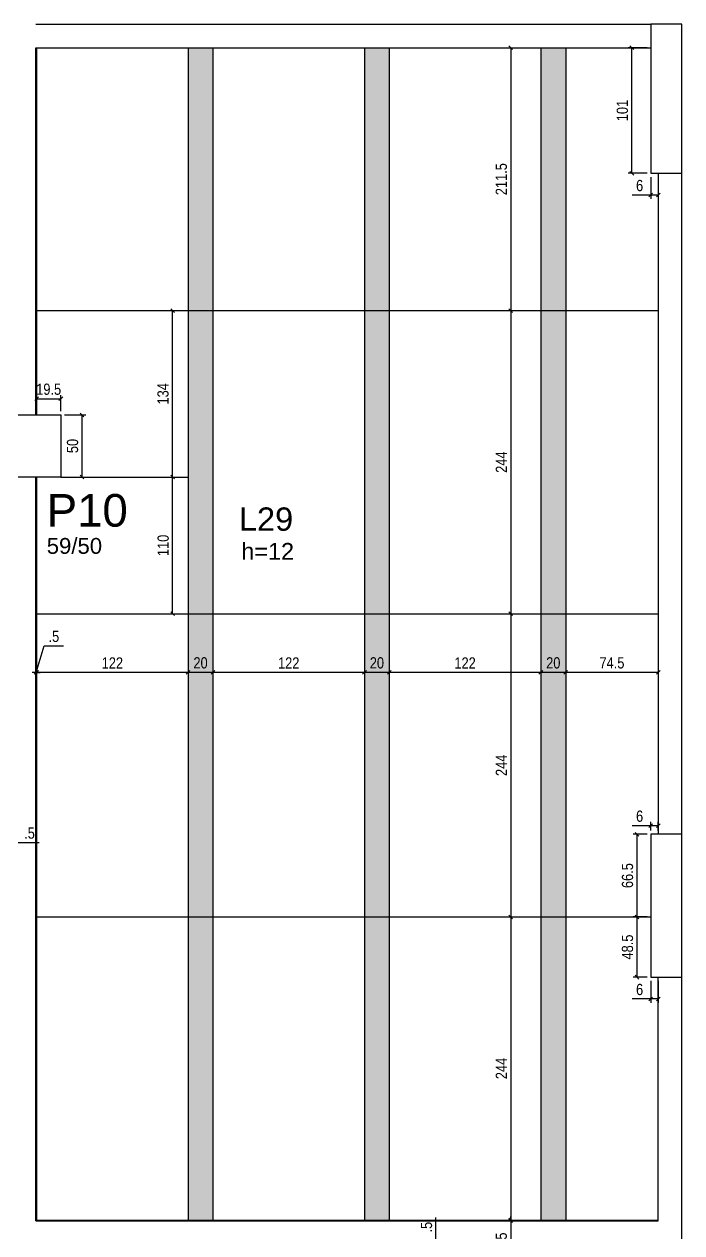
# Model space of a CAD drawing. Header units: millimetres. Extents: x 2716 to 9044, y 218 to 3839.
# Drawn here: x 7096 to 7625, y 2037 to 3010 of the extents above; entities that cross this region are included whole.
import ezdxf

# ---------------------------------------------------------------- set-up
doc = ezdxf.new("R2010")
doc.units = ezdxf.units.MM
for name, color, linetype in [('1', 3, 'Continuous'), ('213', 3, 'Continuous'), ('216', 3, 'Continuous'), ('220', 5, 'Continuous'), ('222', 6, 'Continuous'), ('226', 4, 'Continuous'), ('COTA', 2, 'Continuous'), ('Painéis', 200, 'Continuous')]:
    doc.layers.add(name, color=color, linetype=linetype)
doc.layers.add('Hachura', color=251, linetype='Continuous', lineweight=9)
doc.styles.add('COTA TECNICA-50', font='techl___.ttf', dxfattribs={"height": 9})
doc.styles.get("Standard").update_dxf_attribs({"font": 'arial.ttf'})
doc.dimstyles.new('COTA PAINEL-50', dxfattribs={"dimtxt": 9, "dimasz": 3, "dimexe": 3, "dimexo": 3, "dimgap": 3, "dimtad": 1, "dimdec": 1, "dimzin": 12, "dimdsep": 46, "dimtxsty": 'COTA TECNICA-50', "dimblk1": 'OBLIQUE', "dimblk2": 'OBLIQUE', "dimsah": 1, "dimcen": 0.9, "dimclrd": 4, "dimclre": 4, "dimclrt": 240, "dimadec": 1, "dimazin": 3, "dimtfac": 1, "dimtdec": 1, "dimtmove": 0, "dimatfit": 3, "dimfxl": 1, "dimtolj": 1, "dimtzin": 12, "dimarcsym": 0})

# ---------------------------------------------------------------- blocks, each defined once
blk = doc.blocks.new('_Oblique')
at = {"color": 0, "linetype": 'ByBlock', "lineweight": -2}
blk.add_line((-0.5, -0.5), (0.5, 0.5), dxfattribs=at)
blk = doc.blocks.new('*D285')
at = {"layer": 'COTA', "color": 4, "lineweight": -2, "transparency": 16777216}
for p, q in [((7085.78, 2351.29), (7082.78, 2351.29)), ((7085.78, 2351.29), (7086.28, 2351.29)), ((7086.28, 2351.29), (7107.87, 2351.29))]:
    blk.add_line(p, q, dxfattribs=at)
at = {"layer": 'Defpoints', "color": 0, "transparency": 16777216}
for p in [(7085.78, 2351.29), (7086.28, 2351.29), (7086.28, 2351.29)]:
    blk.add_point(p, dxfattribs=at)
at = {"layer": 'COTA', "color": 4, "lineweight": -2, "transparency": 16777216, "xscale": 3, "yscale": 3, "zscale": 3}
blk.add_blockref('_Oblique', (7085.78, 2351.29), dxfattribs=at)
at = {"layer": 'COTA', "color": 4, "lineweight": -2, "transparency": 16777216, "xscale": 3, "yscale": 3, "zscale": 3, "rotation": 180}
blk.add_blockref('_Oblique', (7086.28, 2351.29), dxfattribs=at)
at = {"layer": 'COTA', "color": 240, "transparency": 16777216, "insert": (7100.08, 2358.89), "char_height": 9, "attachment_point": 5, "style": 'COTA TECNICA-50'}
blk.add_mtext('\\A1;.5', dxfattribs=at)
blk = doc.blocks.new('*D292')
at = {"layer": 'COTA', "color": 4, "lineweight": -2, "transparency": 16777216}
for p, q in [((7600.28, 2886.94), (7600.28, 2869.42)), ((7606.28, 2886.94), (7606.28, 2869.42)), ((7600.28, 2872.42), (7585.28, 2872.42)), ((7606.28, 2872.42), (7600.28, 2872.42))]:
    blk.add_line(p, q, dxfattribs=at)
at = {"layer": 'Defpoints', "color": 0, "transparency": 16777216}
for p in [(7600.28, 2889.94), (7606.28, 2889.94), (7600.28, 2872.42)]:
    blk.add_point(p, dxfattribs=at)
at = {"layer": 'COTA', "color": 4, "lineweight": -2, "transparency": 16777216, "xscale": 3, "yscale": 3, "zscale": 3, "rotation": 180}
blk.add_blockref('_Oblique', (7600.28, 2872.42), dxfattribs=at)
at = {"layer": 'COTA', "color": 4, "lineweight": -2, "transparency": 16777216, "xscale": 3, "yscale": 3, "zscale": 3}
blk.add_blockref('_Oblique', (7606.28, 2872.42), dxfattribs=at)
at = {"layer": 'COTA', "color": 240, "transparency": 16777216, "insert": (7591.28, 2880.01), "char_height": 9, "attachment_point": 5, "style": 'COTA TECNICA-50'}
blk.add_mtext('\\A1;6', dxfattribs=at)
blk = doc.blocks.new('*D293')
at = {"layer": 'COTA', "color": 4, "lineweight": -2, "transparency": 16777216}
for p, q in [((7597.28, 2990.94), (7582.01, 2990.94)), ((7585.01, 2889.94), (7585.01, 2990.94)), ((7597.28, 2889.94), (7582.01, 2889.94))]:
    blk.add_line(p, q, dxfattribs=at)
at = {"layer": 'Defpoints', "color": 0, "transparency": 16777216}
for p in [(7585.01, 2990.94), (7600.28, 2990.94), (7600.28, 2889.94)]:
    blk.add_point(p, dxfattribs=at)
at = {"layer": 'COTA', "color": 4, "lineweight": -2, "transparency": 16777216, "xscale": 3, "yscale": 3, "zscale": 3}
for p, rotation in [((7585.01, 2990.94), 90), ((7585.01, 2889.94), 270)]:
    blk.add_blockref('_Oblique', p, dxfattribs=dict(at, rotation=rotation))
at = {"layer": 'COTA', "color": 240, "transparency": 16777216, "insert": (7577.42, 2940.44), "char_height": 9, "attachment_point": 5, "rotation": 90, "style": 'COTA TECNICA-50'}
blk.add_mtext('\\A1;101', dxfattribs=at)
blk = doc.blocks.new('*D294')
at = {"layer": 'COTA', "color": 4, "lineweight": -2, "transparency": 16777216}
for p, q in [((7128.28, 2695.44), (7145.37, 2695.44)), ((7142.37, 2645.44), (7142.37, 2695.44)), ((7128.28, 2645.44), (7145.37, 2645.44))]:
    blk.add_line(p, q, dxfattribs=at)
at = {"layer": 'Defpoints', "color": 0, "transparency": 16777216}
for p in [(7125.28, 2695.44), (7142.37, 2695.44), (7125.28, 2645.44)]:
    blk.add_point(p, dxfattribs=at)
at = {"layer": 'COTA', "color": 4, "lineweight": -2, "transparency": 16777216, "xscale": 3, "yscale": 3, "zscale": 3}
for p, rotation in [((7142.37, 2695.44), 90), ((7142.37, 2645.44), 270)]:
    blk.add_blockref('_Oblique', p, dxfattribs=dict(at, rotation=rotation))
at = {"layer": 'COTA', "color": 240, "transparency": 16777216, "insert": (7134.77, 2670.44), "char_height": 9, "attachment_point": 5, "rotation": 90, "style": 'COTA TECNICA-50'}
blk.add_mtext('\\A1;50', dxfattribs=at)
blk = doc.blocks.new('*D88')
at = {"layer": 'COTA', "color": 4, "lineweight": -2, "transparency": 16777216}
for p, q in [((7105.78, 2698.44), (7105.78, 2711.46)), ((7105.78, 2708.46), (7125.28, 2708.46)), ((7125.28, 2698.44), (7125.28, 2711.46))]:
    blk.add_line(p, q, dxfattribs=at)
at = {"layer": 'Defpoints', "color": 0, "transparency": 16777216}
for p in [(7125.28, 2708.46), (7105.78, 2695.44), (7125.28, 2695.44)]:
    blk.add_point(p, dxfattribs=at)
at = {"layer": 'COTA', "color": 4, "lineweight": -2, "transparency": 16777216, "xscale": 3, "yscale": 3, "zscale": 3, "rotation": 180}
blk.add_blockref('_Oblique', (7105.78, 2708.46), dxfattribs=at)
at = {"layer": 'COTA', "color": 4, "lineweight": -2, "transparency": 16777216, "xscale": 3, "yscale": 3, "zscale": 3}
blk.add_blockref('_Oblique', (7125.28, 2708.46), dxfattribs=at)
at = {"layer": 'COTA', "color": 240, "transparency": 16777216, "insert": (7115.53, 2716.09), "char_height": 9, "attachment_point": 5, "style": 'COTA TECNICA-50'}
blk.add_mtext('\\A1;19.5', dxfattribs=at)
blk = doc.blocks.new('*D295')
at = {"layer": 'COTA', "color": 4, "lineweight": -2, "transparency": 16777216}
for p, q in [((7600.28, 2364.87), (7585.28, 2364.87)), ((7600.28, 2360.94), (7600.28, 2367.87)), ((7606.28, 2364.87), (7600.28, 2364.87)), ((7606.28, 2360.94), (7606.28, 2367.87))]:
    blk.add_line(p, q, dxfattribs=at)
at = {"layer": 'Defpoints', "color": 0, "transparency": 16777216}
for p in [(7600.28, 2364.87), (7600.28, 2357.94), (7606.28, 2357.94)]:
    blk.add_point(p, dxfattribs=at)
at = {"layer": 'COTA', "color": 4, "lineweight": -2, "transparency": 16777216, "xscale": 3, "yscale": 3, "zscale": 3, "rotation": 180}
blk.add_blockref('_Oblique', (7600.28, 2364.87), dxfattribs=at)
at = {"layer": 'COTA', "color": 4, "lineweight": -2, "transparency": 16777216, "xscale": 3, "yscale": 3, "zscale": 3}
blk.add_blockref('_Oblique', (7606.28, 2364.87), dxfattribs=at)
at = {"layer": 'COTA', "color": 240, "transparency": 16777216, "insert": (7591.28, 2372.46), "char_height": 9, "attachment_point": 5, "style": 'COTA TECNICA-50'}
blk.add_mtext('\\A1;6', dxfattribs=at)
blk = doc.blocks.new('*D296')
at = {"layer": 'COTA', "color": 4, "lineweight": -2, "transparency": 16777216}
for p, q in [((7597.28, 2357.94), (7586.16, 2357.94)), ((7589.16, 2357.94), (7589.16, 2291.44)), ((7591.35, 2291.44), (7586.16, 2291.44))]:
    blk.add_line(p, q, dxfattribs=at)
at = {"layer": 'Defpoints', "color": 0, "transparency": 16777216}
for p in [(7600.28, 2357.94), (7589.16, 2291.44), (7594.35, 2291.44)]:
    blk.add_point(p, dxfattribs=at)
at = {"layer": 'COTA', "color": 4, "lineweight": -2, "transparency": 16777216, "xscale": 3, "yscale": 3, "zscale": 3}
for p, rotation in [((7589.16, 2357.94), 90), ((7589.16, 2291.44), 270)]:
    blk.add_blockref('_Oblique', p, dxfattribs=dict(at, rotation=rotation))
at = {"layer": 'COTA', "color": 240, "transparency": 16777216, "insert": (7581.56, 2324.69), "char_height": 9, "attachment_point": 5, "rotation": 90, "style": 'COTA TECNICA-50'}
blk.add_mtext('\\A1;66.5', dxfattribs=at)
blk = doc.blocks.new('*D297')
at = {"layer": 'COTA', "color": 4, "lineweight": -2, "transparency": 16777216}
for p, q in [((7597.28, 2291.44), (7586.16, 2291.44)), ((7589.16, 2291.44), (7589.16, 2242.94)), ((7597.28, 2242.94), (7586.16, 2242.94))]:
    blk.add_line(p, q, dxfattribs=at)
at = {"layer": 'Defpoints', "color": 0, "transparency": 16777216}
for p in [(7600.28, 2291.44), (7589.16, 2242.94), (7600.28, 2242.94)]:
    blk.add_point(p, dxfattribs=at)
at = {"layer": 'COTA', "color": 4, "lineweight": -2, "transparency": 16777216, "xscale": 3, "yscale": 3, "zscale": 3}
for p, rotation in [((7589.16, 2291.44), 90), ((7589.16, 2242.94), 270)]:
    blk.add_blockref('_Oblique', p, dxfattribs=dict(at, rotation=rotation))
at = {"layer": 'COTA', "color": 240, "transparency": 16777216, "insert": (7581.54, 2267.19), "char_height": 9, "attachment_point": 5, "rotation": 90, "style": 'COTA TECNICA-50'}
blk.add_mtext('\\A1;48.5', dxfattribs=at)
blk = doc.blocks.new('*D298')
at = {"layer": 'COTA', "color": 4, "lineweight": -2, "transparency": 16777216}
for p, q in [((7600.28, 2239.94), (7600.28, 2222.39)), ((7606.28, 2239.94), (7606.28, 2222.39)), ((7600.28, 2225.39), (7585.28, 2225.39)), ((7606.28, 2225.39), (7600.28, 2225.39))]:
    blk.add_line(p, q, dxfattribs=at)
at = {"layer": 'Defpoints', "color": 0, "transparency": 16777216}
for p in [(7600.28, 2242.94), (7606.28, 2242.94), (7600.28, 2225.39)]:
    blk.add_point(p, dxfattribs=at)
at = {"layer": 'COTA', "color": 4, "lineweight": -2, "transparency": 16777216, "xscale": 3, "yscale": 3, "zscale": 3, "rotation": 180}
blk.add_blockref('_Oblique', (7600.28, 2225.39), dxfattribs=at)
at = {"layer": 'COTA', "color": 4, "lineweight": -2, "transparency": 16777216, "xscale": 3, "yscale": 3, "zscale": 3}
blk.add_blockref('_Oblique', (7606.28, 2225.39), dxfattribs=at)
at = {"layer": 'COTA', "color": 240, "transparency": 16777216, "insert": (7591.28, 2232.98), "char_height": 9, "attachment_point": 5, "style": 'COTA TECNICA-50'}
blk.add_mtext('\\A1;6', dxfattribs=at)
blk = doc.blocks.new('*D299')
at = {"layer": 'COTA', "color": 4, "lineweight": -2, "transparency": 16777216}
blk.add_line((7606.28, 2488.27), (7531.78, 2488.27), dxfattribs=at)
at = {"layer": 'Defpoints', "color": 0, "transparency": 16777216}
for p in [(7531.78, 2488.27), (7531.78, 2488.27), (7606.28, 2488.27)]:
    blk.add_point(p, dxfattribs=at)
at = {"layer": 'COTA', "color": 4, "lineweight": -2, "transparency": 16777216, "xscale": 3, "yscale": 3, "zscale": 3, "rotation": 180}
blk.add_blockref('_Oblique', (7531.78, 2488.27), dxfattribs=at)
at = {"layer": 'COTA', "color": 4, "lineweight": -2, "transparency": 16777216, "xscale": 3, "yscale": 3, "zscale": 3}
blk.add_blockref('_Oblique', (7606.28, 2488.27), dxfattribs=at)
at = {"layer": 'COTA', "color": 240, "transparency": 16777216, "insert": (7569.03, 2495.87), "char_height": 9, "attachment_point": 5, "style": 'COTA TECNICA-50'}
blk.add_mtext('\\A1;74.5', dxfattribs=at)
blk = doc.blocks.new('*D300')
at = {"layer": 'COTA', "color": 4, "lineweight": -2, "transparency": 16777216}
blk.add_line((7531.78, 2488.27), (7511.78, 2488.27), dxfattribs=at)
at = {"layer": 'Defpoints', "color": 0, "transparency": 16777216}
for p in [(7511.78, 2488.27), (7511.78, 2488.27), (7531.78, 2488.27)]:
    blk.add_point(p, dxfattribs=at)
at = {"layer": 'COTA', "color": 4, "lineweight": -2, "transparency": 16777216, "xscale": 3, "yscale": 3, "zscale": 3, "rotation": 180}
blk.add_blockref('_Oblique', (7511.78, 2488.27), dxfattribs=at)
at = {"layer": 'COTA', "color": 4, "lineweight": -2, "transparency": 16777216, "xscale": 3, "yscale": 3, "zscale": 3}
blk.add_blockref('_Oblique', (7531.78, 2488.27), dxfattribs=at)
at = {"layer": 'COTA', "color": 240, "transparency": 16777216, "insert": (7521.78, 2495.86), "char_height": 9, "attachment_point": 5, "style": 'COTA TECNICA-50'}
blk.add_mtext('\\A1;20', dxfattribs=at)
blk = doc.blocks.new('*D301')
at = {"layer": 'COTA', "color": 4, "lineweight": -2, "transparency": 16777216}
blk.add_line((7511.78, 2488.27), (7389.78, 2488.27), dxfattribs=at)
at = {"layer": 'Defpoints', "color": 0, "transparency": 16777216}
for p in [(7389.78, 2488.27), (7389.78, 2488.27), (7511.78, 2488.27)]:
    blk.add_point(p, dxfattribs=at)
at = {"layer": 'COTA', "color": 4, "lineweight": -2, "transparency": 16777216, "xscale": 3, "yscale": 3, "zscale": 3, "rotation": 180}
blk.add_blockref('_Oblique', (7389.78, 2488.27), dxfattribs=at)
at = {"layer": 'COTA', "color": 4, "lineweight": -2, "transparency": 16777216, "xscale": 3, "yscale": 3, "zscale": 3}
blk.add_blockref('_Oblique', (7511.78, 2488.27), dxfattribs=at)
at = {"layer": 'COTA', "color": 240, "transparency": 16777216, "insert": (7450.78, 2495.82), "char_height": 9, "attachment_point": 5, "style": 'COTA TECNICA-50'}
blk.add_mtext('\\A1;122', dxfattribs=at)
blk = doc.blocks.new('*D302')
at = {"layer": 'COTA', "color": 4, "lineweight": -2, "transparency": 16777216}
blk.add_line((7389.78, 2488.27), (7369.78, 2488.27), dxfattribs=at)
at = {"layer": 'Defpoints', "color": 0, "transparency": 16777216}
for p in [(7369.78, 2488.27), (7369.78, 2488.27), (7389.78, 2488.27)]:
    blk.add_point(p, dxfattribs=at)
at = {"layer": 'COTA', "color": 4, "lineweight": -2, "transparency": 16777216, "xscale": 3, "yscale": 3, "zscale": 3, "rotation": 180}
blk.add_blockref('_Oblique', (7369.78, 2488.27), dxfattribs=at)
at = {"layer": 'COTA', "color": 4, "lineweight": -2, "transparency": 16777216, "xscale": 3, "yscale": 3, "zscale": 3}
blk.add_blockref('_Oblique', (7389.78, 2488.27), dxfattribs=at)
at = {"layer": 'COTA', "color": 240, "transparency": 16777216, "insert": (7379.78, 2495.86), "char_height": 9, "attachment_point": 5, "style": 'COTA TECNICA-50'}
blk.add_mtext('\\A1;20', dxfattribs=at)
blk = doc.blocks.new('*D303')
at = {"layer": 'COTA', "color": 4, "lineweight": -2, "transparency": 16777216}
blk.add_line((7369.78, 2488.27), (7247.78, 2488.27), dxfattribs=at)
at = {"layer": 'Defpoints', "color": 0, "transparency": 16777216}
for p in [(7247.78, 2488.27), (7247.78, 2488.27), (7369.78, 2488.27)]:
    blk.add_point(p, dxfattribs=at)
at = {"layer": 'COTA', "color": 4, "lineweight": -2, "transparency": 16777216, "xscale": 3, "yscale": 3, "zscale": 3, "rotation": 180}
blk.add_blockref('_Oblique', (7247.78, 2488.27), dxfattribs=at)
at = {"layer": 'COTA', "color": 4, "lineweight": -2, "transparency": 16777216, "xscale": 3, "yscale": 3, "zscale": 3}
blk.add_blockref('_Oblique', (7369.78, 2488.27), dxfattribs=at)
at = {"layer": 'COTA', "color": 240, "transparency": 16777216, "insert": (7308.78, 2495.82), "char_height": 9, "attachment_point": 5, "style": 'COTA TECNICA-50'}
blk.add_mtext('\\A1;122', dxfattribs=at)
blk = doc.blocks.new('*D304')
at = {"layer": 'COTA', "color": 4, "lineweight": -2, "transparency": 16777216}
blk.add_line((7247.78, 2488.27), (7227.78, 2488.27), dxfattribs=at)
at = {"layer": 'Defpoints', "color": 0, "transparency": 16777216}
for p in [(7227.78, 2488.27), (7227.78, 2488.27), (7247.78, 2488.27)]:
    blk.add_point(p, dxfattribs=at)
at = {"layer": 'COTA', "color": 4, "lineweight": -2, "transparency": 16777216, "xscale": 3, "yscale": 3, "zscale": 3, "rotation": 180}
blk.add_blockref('_Oblique', (7227.78, 2488.27), dxfattribs=at)
at = {"layer": 'COTA', "color": 4, "lineweight": -2, "transparency": 16777216, "xscale": 3, "yscale": 3, "zscale": 3}
blk.add_blockref('_Oblique', (7247.78, 2488.27), dxfattribs=at)
at = {"layer": 'COTA', "color": 240, "transparency": 16777216, "insert": (7237.78, 2495.86), "char_height": 9, "attachment_point": 5, "style": 'COTA TECNICA-50'}
blk.add_mtext('\\A1;20', dxfattribs=at)
blk = doc.blocks.new('*D305')
at = {"layer": 'COTA', "color": 4, "lineweight": -2, "transparency": 16777216}
blk.add_line((7227.78, 2488.27), (7105.78, 2488.27), dxfattribs=at)
at = {"layer": 'Defpoints', "color": 0, "transparency": 16777216}
for p in [(7105.78, 2488.27), (7105.78, 2488.27), (7227.78, 2488.27)]:
    blk.add_point(p, dxfattribs=at)
at = {"layer": 'COTA', "color": 4, "lineweight": -2, "transparency": 16777216, "xscale": 3, "yscale": 3, "zscale": 3, "rotation": 180}
blk.add_blockref('_Oblique', (7105.78, 2488.27), dxfattribs=at)
at = {"layer": 'COTA', "color": 4, "lineweight": -2, "transparency": 16777216, "xscale": 3, "yscale": 3, "zscale": 3}
blk.add_blockref('_Oblique', (7227.78, 2488.27), dxfattribs=at)
at = {"layer": 'COTA', "color": 240, "transparency": 16777216, "insert": (7166.78, 2495.82), "char_height": 9, "attachment_point": 5, "style": 'COTA TECNICA-50'}
blk.add_mtext('\\A1;122', dxfattribs=at)
blk = doc.blocks.new('*D306')
at = {"layer": 'COTA', "color": 4, "lineweight": -2, "transparency": 16777216}
for p, q in [((7105.53, 2488.27), (7111.92, 2509.56)), ((7111.92, 2509.56), (7127.51, 2509.56)), ((7105.28, 2488.27), (7102.28, 2488.27)), ((7105.78, 2488.27), (7105.28, 2488.27)), ((7105.78, 2488.27), (7105.28, 2488.27)), ((7105.78, 2488.27), (7108.78, 2488.27))]:
    blk.add_line(p, q, dxfattribs=at)
at = {"layer": 'Defpoints', "color": 0, "transparency": 16777216}
for p in [(7105.28, 2488.27), (7105.28, 2488.27), (7105.78, 2488.27)]:
    blk.add_point(p, dxfattribs=at)
at = {"layer": 'COTA', "color": 4, "lineweight": -2, "transparency": 16777216, "xscale": 3, "yscale": 3, "zscale": 3}
blk.add_blockref('_Oblique', (7105.28, 2488.27), dxfattribs=at)
at = {"layer": 'COTA', "color": 4, "lineweight": -2, "transparency": 16777216, "xscale": 3, "yscale": 3, "zscale": 3, "rotation": 180}
blk.add_blockref('_Oblique', (7105.78, 2488.27), dxfattribs=at)
at = {"layer": 'COTA', "color": 240, "transparency": 16777216, "insert": (7119.71, 2517.16), "char_height": 9, "attachment_point": 5, "style": 'COTA TECNICA-50'}
blk.add_mtext('\\A1;.5', dxfattribs=at)
blk = doc.blocks.new('*D307')
at = {"layer": 'COTA', "color": 4, "lineweight": -2, "transparency": 16777216}
blk.add_line((7487.55, 2990.94), (7487.55, 2779.44), dxfattribs=at)
at = {"layer": 'Defpoints', "color": 0, "transparency": 16777216}
for p in [(7487.55, 2990.94), (7487.55, 2779.44), (7487.55, 2779.44)]:
    blk.add_point(p, dxfattribs=at)
at = {"layer": 'COTA', "color": 4, "lineweight": -2, "transparency": 16777216, "xscale": 3, "yscale": 3, "zscale": 3}
for p, rotation in [((7487.55, 2990.94), 90), ((7487.55, 2779.44), 270)]:
    blk.add_blockref('_Oblique', p, dxfattribs=dict(at, rotation=rotation))
at = {"layer": 'COTA', "color": 240, "transparency": 16777216, "insert": (7479.95, 2885.19), "char_height": 9, "attachment_point": 5, "rotation": 90, "style": 'COTA TECNICA-50'}
blk.add_mtext('\\A1;211.5', dxfattribs=at)
blk = doc.blocks.new('*D308')
at = {"layer": 'COTA', "color": 4, "lineweight": -2, "transparency": 16777216}
blk.add_line((7487.55, 2779.44), (7487.55, 2535.44), dxfattribs=at)
at = {"layer": 'Defpoints', "color": 0, "transparency": 16777216}
for p in [(7487.55, 2779.44), (7487.55, 2535.44), (7487.55, 2535.44)]:
    blk.add_point(p, dxfattribs=at)
at = {"layer": 'COTA', "color": 4, "lineweight": -2, "transparency": 16777216, "xscale": 3, "yscale": 3, "zscale": 3}
for p, rotation in [((7487.55, 2779.44), 90), ((7487.55, 2535.44), 270)]:
    blk.add_blockref('_Oblique', p, dxfattribs=dict(at, rotation=rotation))
at = {"layer": 'COTA', "color": 240, "transparency": 16777216, "insert": (7479.99, 2657.44), "char_height": 9, "attachment_point": 5, "rotation": 90, "style": 'COTA TECNICA-50'}
blk.add_mtext('\\A1;244', dxfattribs=at)
blk = doc.blocks.new('*D309')
at = {"layer": 'COTA', "color": 4, "lineweight": -2, "transparency": 16777216}
blk.add_line((7487.55, 2535.44), (7487.55, 2291.44), dxfattribs=at)
at = {"layer": 'Defpoints', "color": 0, "transparency": 16777216}
for p in [(7487.55, 2535.44), (7487.55, 2291.44), (7487.55, 2291.44)]:
    blk.add_point(p, dxfattribs=at)
at = {"layer": 'COTA', "color": 4, "lineweight": -2, "transparency": 16777216, "xscale": 3, "yscale": 3, "zscale": 3}
for p, rotation in [((7487.55, 2535.44), 90), ((7487.55, 2291.44), 270)]:
    blk.add_blockref('_Oblique', p, dxfattribs=dict(at, rotation=rotation))
at = {"layer": 'COTA', "color": 240, "transparency": 16777216, "insert": (7479.99, 2413.44), "char_height": 9, "attachment_point": 5, "rotation": 90, "style": 'COTA TECNICA-50'}
blk.add_mtext('\\A1;244', dxfattribs=at)
blk = doc.blocks.new('*D310')
at = {"layer": 'COTA', "color": 4, "lineweight": -2, "transparency": 16777216}
blk.add_line((7487.55, 2291.44), (7487.55, 2047.44), dxfattribs=at)
at = {"layer": 'Defpoints', "color": 0, "transparency": 16777216}
for p in [(7487.55, 2291.44), (7487.55, 2047.44), (7487.55, 2047.44)]:
    blk.add_point(p, dxfattribs=at)
at = {"layer": 'COTA', "color": 4, "lineweight": -2, "transparency": 16777216, "xscale": 3, "yscale": 3, "zscale": 3}
for p, rotation in [((7487.55, 2291.44), 90), ((7487.55, 2047.44), 270)]:
    blk.add_blockref('_Oblique', p, dxfattribs=dict(at, rotation=rotation))
at = {"layer": 'COTA', "color": 240, "transparency": 16777216, "insert": (7479.99, 2169.44), "char_height": 9, "attachment_point": 5, "rotation": 90, "style": 'COTA TECNICA-50'}
blk.add_mtext('\\A1;244', dxfattribs=at)
blk = doc.blocks.new('*D311')
at = {"layer": 'COTA', "color": 4, "lineweight": -2, "transparency": 16777216}
for p, q in [((7487.55, 2047.44), (7487.55, 2050.44)), ((7487.55, 2047.44), (7487.55, 2046.94)), ((7487.55, 2046.94), (7487.55, 2025.35))]:
    blk.add_line(p, q, dxfattribs=at)
at = {"layer": 'Defpoints', "color": 0, "transparency": 16777216}
for p in [(7487.55, 2047.44), (7487.55, 2046.94), (7487.55, 2046.94)]:
    blk.add_point(p, dxfattribs=at)
at = {"layer": 'COTA', "color": 4, "lineweight": -2, "transparency": 16777216, "xscale": 3, "yscale": 3, "zscale": 3}
for p, rotation in [((7487.55, 2047.44), 270), ((7487.55, 2046.94), 90)]:
    blk.add_blockref('_Oblique', p, dxfattribs=dict(at, rotation=rotation))
at = {"layer": 'COTA', "color": 240, "transparency": 16777216, "insert": (7479.95, 2033.14), "char_height": 9, "attachment_point": 5, "rotation": 90, "style": 'COTA TECNICA-50'}
blk.add_mtext('\\A1;.5', dxfattribs=at)
blk = doc.blocks.new('*D315')
at = {"layer": 'COTA', "color": 4, "lineweight": -2, "transparency": 16777216}
for p, q in [((7427.33, 2027.94), (7427.33, 2049.53)), ((7427.33, 2027.44), (7427.33, 2027.94)), ((7427.33, 2027.44), (7427.33, 2024.44))]:
    blk.add_line(p, q, dxfattribs=at)
at = {"layer": 'Defpoints', "color": 0, "transparency": 16777216}
for p in [(7427.33, 2027.94), (7427.33, 2027.94), (7427.33, 2027.44)]:
    blk.add_point(p, dxfattribs=at)
at = {"layer": 'COTA', "color": 4, "lineweight": -2, "transparency": 16777216, "xscale": 3, "yscale": 3, "zscale": 3}
for p, rotation in [((7427.33, 2027.94), 270), ((7427.33, 2027.44), 90)]:
    blk.add_blockref('_Oblique', p, dxfattribs=dict(at, rotation=rotation))
at = {"layer": 'COTA', "color": 240, "transparency": 16777216, "insert": (7419.73, 2041.74), "char_height": 9, "attachment_point": 5, "rotation": 90, "style": 'COTA TECNICA-50'}
blk.add_mtext('\\A1;.5', dxfattribs=at)
blk = doc.blocks.new('*D385')
at = {"layer": 'COTA', "color": 4, "lineweight": -2, "transparency": 16777216}
blk.add_line((7215.3, 2535.44), (7215.3, 2645.44), dxfattribs=at)
at = {"layer": 'Defpoints', "color": 0, "transparency": 16777216}
for p in [(7215.3, 2645.44), (7215.3, 2645.44), (7215.3, 2535.44)]:
    blk.add_point(p, dxfattribs=at)
at = {"layer": 'COTA', "color": 4, "lineweight": -2, "transparency": 16777216, "xscale": 3, "yscale": 3, "zscale": 3}
for p, rotation in [((7215.3, 2645.44), 90), ((7215.3, 2535.44), 270)]:
    blk.add_blockref('_Oblique', p, dxfattribs=dict(at, rotation=rotation))
at = {"layer": 'COTA', "color": 240, "transparency": 16777216, "insert": (7207.71, 2590.44), "char_height": 9, "attachment_point": 5, "rotation": 90, "style": 'COTA TECNICA-50'}
blk.add_mtext('\\A1;110', dxfattribs=at)
blk = doc.blocks.new('*D386')
at = {"layer": 'COTA', "color": 4, "lineweight": -2, "transparency": 16777216}
blk.add_line((7215.3, 2645.44), (7215.3, 2779.44), dxfattribs=at)
at = {"layer": 'Defpoints', "color": 0, "transparency": 16777216}
for p in [(7215.3, 2779.44), (7215.3, 2779.44), (7215.3, 2645.44)]:
    blk.add_point(p, dxfattribs=at)
at = {"layer": 'COTA', "color": 4, "lineweight": -2, "transparency": 16777216, "xscale": 3, "yscale": 3, "zscale": 3}
for p, rotation in [((7215.3, 2779.44), 90), ((7215.3, 2645.44), 270)]:
    blk.add_blockref('_Oblique', p, dxfattribs=dict(at, rotation=rotation))
at = {"layer": 'COTA', "color": 240, "transparency": 16777216, "insert": (7207.61, 2712.44), "char_height": 9, "attachment_point": 5, "rotation": 90, "style": 'COTA TECNICA-50'}
blk.add_mtext('\\A1;134', dxfattribs=at)

msp = doc.modelspace()

# ---------------------------------------------------------------- hatches: boundary and pattern name
at = {"layer": 'Hachura', "linetype": 'ByBlock'}
h = msp.add_hatch(color=256, dxfattribs=at)
h.dxf.hatch_style = 1
h.paths.add_polyline_path([(7227.78, 2047.44), (7247.78, 2047.44), (7247.78, 2990.94), (7227.78, 2990.94)])
h = msp.add_hatch(color=256, dxfattribs=at)
h.dxf.hatch_style = 1
h.paths.add_polyline_path([(7369.78, 2047.44), (7389.78, 2047.44), (7389.78, 2990.94), (7369.78, 2990.94)])
h = msp.add_hatch(color=256, dxfattribs=at)
h.dxf.hatch_style = 1
h.paths.add_polyline_path([(7511.78, 2047.44), (7531.78, 2047.44), (7531.78, 2990.94), (7511.78, 2990.94)])

# ---------------------------------------------------------------- linework, layer by layer
at = {"layer": '1'}
for p, q in [((7105.28, 3009.94), (7600.28, 3009.94)), ((7105.28, 2990.94), (7600.28, 2990.94)), ((7105.28, 2695.44), (7105.28, 2990.94)), ((7105.28, 2046.94), (7105.28, 2645.44)), ((7606.28, 2046.94), (7606.28, 2242.94)), ((7105.28, 2046.94), (7606.28, 2046.94))]:
    msp.add_line(p, q, dxfattribs=at)
for points in [[(7606.28, 2889.94), (7606.28, 2357.94)], [(7625.28, 2357.94), (7625.28, 2889.94)], [(7625.28, 1952.94), (7625.28, 2242.94)]]:
    msp.add_lwpolyline(points, dxfattribs=at)
at = {"layer": '222'}
for points in [[(7600.28, 2889.94), (7625.28, 2889.94), (7625.28, 3009.94), (7600.28, 3009.94), (7600.28, 2889.94)], [(7066.28, 2645.44), (7066.28, 2695.44), (7125.28, 2695.44), (7125.28, 2645.44), (7066.28, 2645.44)], [(7600.28, 2242.94), (7625.28, 2242.94), (7625.28, 2357.94), (7600.28, 2357.94), (7600.28, 2242.94)]]:
    msp.add_lwpolyline(points, dxfattribs=at)
at = {"layer": 'Painéis'}
for p, q in [((7105.78, 2990.94), (7105.78, 2695.44)), ((7227.78, 2990.94), (7227.78, 2047.44)), ((7247.78, 2990.94), (7247.78, 2047.44)), ((7369.78, 2990.94), (7369.78, 2047.44)), ((7389.78, 2990.94), (7389.78, 2047.44)), ((7511.78, 2990.94), (7511.78, 2047.44)), ((7531.78, 2990.94), (7531.78, 2047.44)), ((7105.78, 2779.44), (7606.28, 2779.44)), ((7105.78, 2645.44), (7105.78, 2047.44)), ((7125.28, 2645.44), (7227.78, 2645.44)), ((7105.78, 2535.44), (7606.28, 2535.44)), ((7105.78, 2291.44), (7600.28, 2291.44)), ((7105.78, 2047.44), (7606.28, 2047.44))]:
    msp.add_line(p, q, dxfattribs=at)

# ---------------------------------------------------------------- texts
at = {"layer": '213'}
msp.add_text('59/50', height=12.75, dxfattribs=at).set_placement((7113.96, 2583.67))
at = {"layer": '216'}
msp.add_text('h=12', height=13.5, dxfattribs=at).set_placement((7270.6, 2578.92))
at = {"layer": '220'}
msp.add_text('P10', height=26.25, dxfattribs=at).set_placement((7113.96, 2605.54))
at = {"layer": '226'}
msp.add_text('L29', height=18.75, dxfattribs=at).set_placement((7268.67, 2602.25))

# ---------------------------------------------------------------- dimensions: what is measured, and where the dimension line sits
at = {"layer": 'COTA'}
for base, p1, p2, picture, middle in [((7487.55, 2779.44), (7487.55, 2990.94), (7487.55, 2779.44), '*D307', (7479.95, 2885.19)), ((7585.01, 2990.94), (7600.28, 2889.94), (7600.28, 2990.94), '*D293', (7577.42, 2940.44)), ((7215.3, 2779.44), (7215.3, 2645.44), (7215.3, 2779.44), '*D386', (7207.61, 2712.44)), ((7487.55, 2535.44), (7487.55, 2779.44), (7487.55, 2535.44), '*D308', (7479.99, 2657.44)), ((7142.37, 2695.44), (7125.28, 2645.44), (7125.28, 2695.44), '*D294', (7134.77, 2670.44)), ((7215.3, 2645.44), (7215.3, 2535.44), (7215.3, 2645.44), '*D385', (7207.71, 2590.44)), ((7487.55, 2291.44), (7487.55, 2535.44), (7487.55, 2291.44), '*D309', (7479.99, 2413.44)), ((7589.16, 2291.44), (7600.28, 2357.94), (7594.35, 2291.44), '*D296', (7581.56, 2324.69)), ((7487.55, 2047.44), (7487.55, 2291.44), (7487.55, 2047.44), '*D310', (7479.99, 2169.44)), ((7589.16, 2242.94), (7600.28, 2291.44), (7600.28, 2242.94), '*D297', (7581.54, 2267.19)), ((7427.33, 2027.94), (7427.33, 2027.44), (7427.33, 2027.94), '*D315', (7419.73, 2041.74)), ((7487.55, 2046.94), (7487.55, 2047.44), (7487.55, 2046.94), '*D311', (7479.95, 2033.14))]:
    dim = msp.add_linear_dim(base=base, p1=p1, p2=p2, angle=90, dimstyle='COTA PAINEL-50', dxfattribs=at)
    dim.commit()
    dim.dimension.update_dxf_attribs({"geometry": picture, "text_midpoint": middle})
for base, p1, p2, picture, middle in [((7600.28, 2872.42), (7606.28, 2889.94), (7600.28, 2889.94), '*D292', (7591.28, 2880.01)), ((7531.78, 2488.27), (7606.28, 2488.27), (7531.78, 2488.27), '*D299', (7569.03, 2495.87)), ((7600.28, 2364.87), (7606.28, 2357.94), (7600.28, 2357.94), '*D295', (7591.28, 2372.46)), ((7086.28, 2351.29), (7085.78, 2351.29), (7086.28, 2351.29), '*D285', (7100.08, 2358.89)), ((7600.28, 2225.39), (7606.28, 2242.94), (7600.28, 2242.94), '*D298', (7591.28, 2232.98))]:
    dim = msp.add_linear_dim(base=base, p1=p1, p2=p2, dimstyle='COTA PAINEL-50', dxfattribs=at)
    dim.commit()
    dim.dimension.update_dxf_attribs({"geometry": picture, "text_midpoint": middle})
dim = msp.add_linear_dim(base=(7125.28, 2708.46), p1=(7105.78, 2695.44), p2=(7125.28, 2695.44), dimstyle='COTA PAINEL-50', dxfattribs=at)
dim.commit()
dim.dimension.update_dxf_attribs({"geometry": '*D88', "text_midpoint": (7115.53, 2708.46), "dimtype": 160})
for base, p1, p2, picture, middle in [((7105.28, 2488.27), (7105.78, 2488.27), (7105.28, 2488.27), '*D306', (7114.92, 2517.16)), ((7105.78, 2488.27), (7227.78, 2488.27), (7105.78, 2488.27), '*D305', (7166.78, 2495.82)), ((7227.78, 2488.27), (7247.78, 2488.27), (7227.78, 2488.27), '*D304', (7237.78, 2495.86)), ((7247.78, 2488.27), (7369.78, 2488.27), (7247.78, 2488.27), '*D303', (7308.78, 2495.82)), ((7369.78, 2488.27), (7389.78, 2488.27), (7369.78, 2488.27), '*D302', (7379.78, 2495.86)), ((7389.78, 2488.27), (7511.78, 2488.27), (7389.78, 2488.27), '*D301', (7450.78, 2495.82)), ((7511.78, 2488.27), (7531.78, 2488.27), (7511.78, 2488.27), '*D300', (7521.78, 2495.86))]:
    dim = msp.add_linear_dim(base=base, p1=p1, p2=p2, dimstyle='COTA PAINEL-50', override={"dimtmove": 1}, dxfattribs=at)
    dim.commit()
    dim.dimension.update_dxf_attribs({"geometry": picture, "text_midpoint": middle})

doc.saveas('drawing.dxf')
